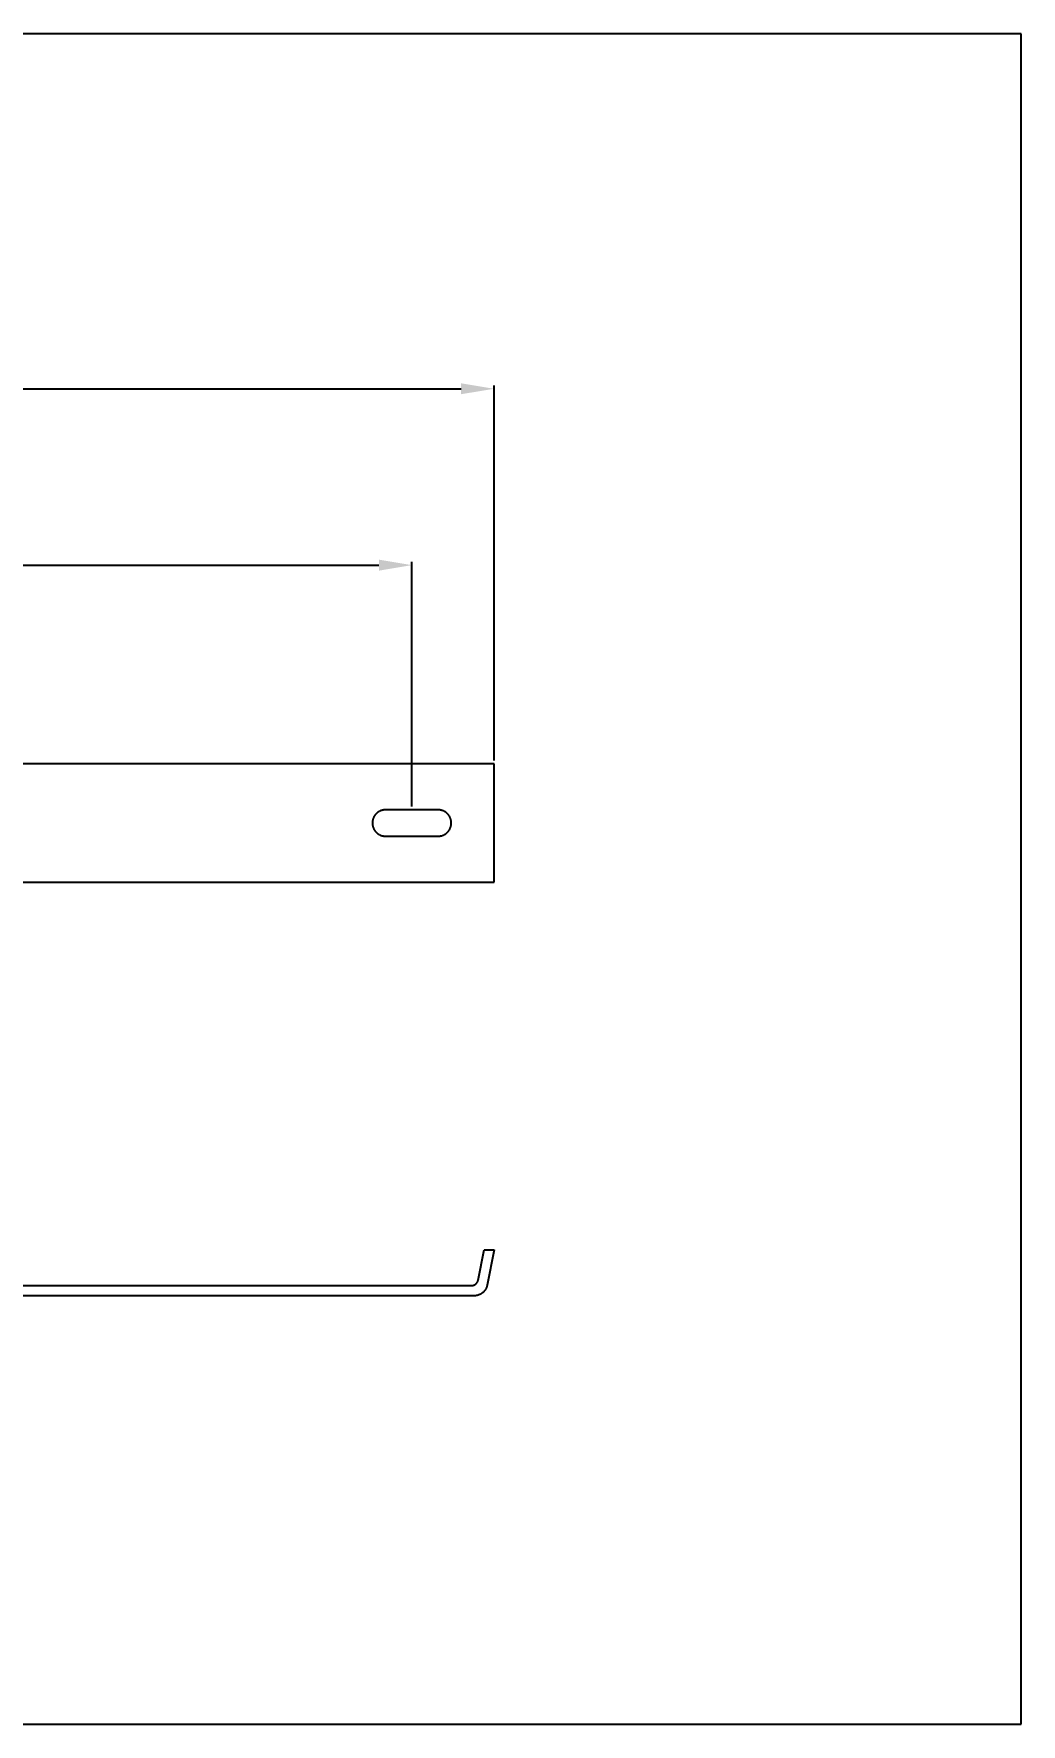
# Model space of a CAD drawing. Header units: millimetres. Extents: x 3033 to 5751, y 230 to 1450.
# Drawn here: x 4055.9 to 4206, y 976.2 to 1233.3 of the extents above; entities that cross this region are included whole.
import ezdxf

# ---------------------------------------------------------------- set-up
doc = ezdxf.new("R2010")
doc.units = ezdxf.units.MM
doc.header["$MEASUREMENT"] = 0
doc.layers.add('Default', color=7, linetype='Continuous')
doc.layers.add('Layer 02', color=70, linetype='Continuous')
doc.styles.add('Arial', font='arial.ttf')
doc.dimstyles.new('Dimension Style 01', dxfattribs={"dimtxt": 10, "dimasz": 5, "dimexe": 0.5, "dimexo": 0.5, "dimgap": 0.09, "dimtad": 1, "dimtoh": 1, "dimdec": 1, "dimzin": 1, "dimdsep": 46, "dimtxsty": 'Arial', "dimcen": 0.5, "dimadec": 1, "dimazin": 0, "dimtfac": 1, "dimtdec": 4, "dimtix": 1, "dimtmove": 0, "dimatfit": 3, "dimfxl": 1, "dimtolj": 1, "dimtzin": 1, "dimarcsym": 0})

# ---------------------------------------------------------------- blocks, each defined once
blk = doc.blocks.new('*D12')
at = {"layer": 'Default', "color": 0, "lineweight": -2, "transparency": 16777216}
for p, q in [((3910.83, 1122.77), (3910.83, 1179.8)), ((3915.83, 1179.3), (4120.83, 1179.3)), ((4125.83, 1122.77), (4125.83, 1179.8))]:
    blk.add_line(p, q, dxfattribs=at)
at = {"layer": 'Default', "color": 0, "transparency": 16777216}
for points in [[(3915.83, 1180.13), (3915.83, 1178.47), (3910.83, 1179.3)], [(4120.83, 1178.47), (4120.83, 1180.13), (4125.83, 1179.3)]]:
    blk.add_solid(points, dxfattribs=at)
at = {"layer": 'Defpoints', "color": 0, "transparency": 16777216}
for p in [(4125.83, 1179.3), (3910.83, 1122.27), (4125.83, 1122.27)]:
    blk.add_point(p, dxfattribs=at)
at = {"layer": 'Default', "color": 0, "transparency": 16777216, "insert": (4018.33, 1184.5), "char_height": 10, "attachment_point": 5, "style": 'Arial'}
blk.add_mtext('\\A1;215.0', dxfattribs=at)
blk = doc.blocks.new('*D13')
at = {"layer": 'Default', "color": 0, "lineweight": -2, "transparency": 16777216}
for p, q in [((3923.33, 1115.77), (3923.33, 1152.98)), ((3928.33, 1152.48), (4108.33, 1152.48)), ((4113.33, 1115.77), (4113.33, 1152.98))]:
    blk.add_line(p, q, dxfattribs=at)
at = {"layer": 'Default', "color": 0, "transparency": 16777216}
for points in [[(3928.33, 1153.31), (3928.33, 1151.64), (3923.33, 1152.48)], [(4108.33, 1151.64), (4108.33, 1153.31), (4113.33, 1152.48)]]:
    blk.add_solid(points, dxfattribs=at)
at = {"layer": 'Defpoints', "color": 0, "transparency": 16777216}
for p in [(4113.33, 1152.48), (3923.33, 1115.27), (4113.33, 1115.27)]:
    blk.add_point(p, dxfattribs=at)
at = {"layer": 'Default', "color": 0, "transparency": 16777216, "insert": (4018.33, 1157.67), "char_height": 10, "attachment_point": 5, "style": 'Arial'}
blk.add_mtext('\\A1;190.0', dxfattribs=at)

msp = doc.modelspace()

# ---------------------------------------------------------------- linework, layer by layer
at = {"layer": 'Default'}
for p, q in [((4205.98, 1233.28), (3839.57, 1233.28)), ((4205.98, 976.23), (4205.98, 1233.28)), ((3839.57, 976.23), (4205.98, 976.23))]:
    msp.add_line(p, q, dxfattribs=at)
at = {"layer": 'Layer 02'}
for p, q in [((4125.83, 1122.27), (3910.83, 1122.27)), ((4125.83, 1104.27), (4125.83, 1122.27)), ((4107.34, 1113.37), (4107.33, 1113.3)), ((4107.33, 1113.3), (4107.33, 1113.23)), ((4107.33, 1113.23), (4107.34, 1113.17)), ((4107.35, 1113.51), (4107.34, 1113.44)), ((4107.34, 1113.44), (4107.34, 1113.37)), ((4107.34, 1113.17), (4107.34, 1113.1)), ((4107.34, 1113.1), (4107.35, 1113.03)), ((4107.36, 1113.58), (4107.35, 1113.51)), ((4107.35, 1113.03), (4107.36, 1112.96)), ((4107.37, 1113.65), (4107.36, 1113.58)), ((4107.38, 1113.71), (4107.37, 1113.65)), ((4107.4, 1113.78), (4107.38, 1113.71)), ((4107.42, 1113.85), (4107.4, 1113.78)), ((4107.44, 1113.91), (4107.42, 1113.85)), ((4107.46, 1113.98), (4107.44, 1113.91)), ((4107.49, 1114.04), (4107.46, 1113.98)), ((4107.52, 1114.11), (4107.49, 1114.04)), ((4107.55, 1114.17), (4107.52, 1114.11)), ((4107.58, 1114.23), (4107.55, 1114.17)), ((4107.61, 1114.29), (4107.58, 1114.23)), ((4107.65, 1114.35), (4107.61, 1114.29)), ((4107.69, 1114.41), (4107.65, 1114.35)), ((4107.73, 1114.46), (4107.69, 1114.41)), ((4107.77, 1114.52), (4107.73, 1114.46)), ((4107.81, 1114.57), (4107.77, 1114.52)), ((4107.86, 1114.62), (4107.81, 1114.57)), ((4107.91, 1114.67), (4107.86, 1114.62)), ((4107.96, 1114.72), (4107.91, 1114.67)), ((4108.01, 1114.77), (4107.96, 1114.72)), ((4108.06, 1114.81), (4108.01, 1114.77)), ((4108.11, 1114.85), (4108.06, 1114.81)), ((4108.17, 1114.9), (4108.11, 1114.85)), ((4108.23, 1114.93), (4108.17, 1114.9)), ((4108.28, 1114.97), (4108.23, 1114.93)), ((4108.34, 1115.01), (4108.28, 1114.97)), ((4108.4, 1115.04), (4108.34, 1115.01)), ((4108.47, 1115.07), (4108.4, 1115.04)), ((4108.53, 1115.1), (4108.47, 1115.07)), ((4108.59, 1115.13), (4108.53, 1115.1)), ((4108.66, 1115.15), (4108.59, 1115.13)), ((4108.72, 1115.17), (4108.66, 1115.15)), ((4108.79, 1115.19), (4108.72, 1115.17)), ((4108.85, 1115.21), (4108.79, 1115.19)), ((4108.92, 1115.23), (4108.85, 1115.21)), ((4108.99, 1115.24), (4108.92, 1115.23)), ((4109.06, 1115.25), (4108.99, 1115.24)), ((4109.13, 1115.26), (4109.06, 1115.25)), ((4109.2, 1115.26), (4109.13, 1115.26)), ((4109.26, 1115.27), (4109.2, 1115.26)), ((4109.33, 1115.27), (4109.26, 1115.27)), ((4117.33, 1115.27), (4109.33, 1115.27)), ((4117.4, 1115.27), (4117.33, 1115.27)), ((4117.47, 1115.26), (4117.4, 1115.27)), ((4117.54, 1115.26), (4117.47, 1115.26)), ((4117.61, 1115.25), (4117.54, 1115.26)), ((4117.68, 1115.24), (4117.61, 1115.25)), ((4117.74, 1115.23), (4117.68, 1115.24)), ((4117.81, 1115.21), (4117.74, 1115.23)), ((4117.88, 1115.19), (4117.81, 1115.21)), ((4117.94, 1115.17), (4117.88, 1115.19)), ((4118.01, 1115.15), (4117.94, 1115.17)), ((4118.07, 1115.13), (4118.01, 1115.15)), ((4118.14, 1115.1), (4118.07, 1115.13)), ((4118.2, 1115.07), (4118.14, 1115.1)), ((4118.26, 1115.04), (4118.2, 1115.07)), ((4118.32, 1115.01), (4118.26, 1115.04)), ((4118.38, 1114.97), (4118.32, 1115.01)), ((4118.44, 1114.93), (4118.38, 1114.97)), ((4118.5, 1114.9), (4118.44, 1114.93)), ((4118.55, 1114.85), (4118.5, 1114.9)), ((4118.61, 1114.81), (4118.55, 1114.85)), ((4118.66, 1114.77), (4118.61, 1114.81)), ((4118.71, 1114.72), (4118.66, 1114.77)), ((4118.76, 1114.67), (4118.71, 1114.72)), ((4118.81, 1114.62), (4118.76, 1114.67)), ((4118.85, 1114.57), (4118.81, 1114.62)), ((4118.9, 1114.52), (4118.85, 1114.57)), ((4118.94, 1114.46), (4118.9, 1114.52)), ((4118.98, 1114.41), (4118.94, 1114.46)), ((4119.02, 1114.35), (4118.98, 1114.41)), ((4119.05, 1114.29), (4119.02, 1114.35)), ((4119.09, 1114.23), (4119.05, 1114.29)), ((4119.12, 1114.17), (4119.09, 1114.23)), ((4119.15, 1114.11), (4119.12, 1114.17)), ((4119.18, 1114.04), (4119.15, 1114.11)), ((4119.2, 1113.98), (4119.18, 1114.04)), ((4119.23, 1113.91), (4119.2, 1113.98)), ((4119.25, 1113.85), (4119.23, 1113.91)), ((4119.27, 1113.78), (4119.25, 1113.85)), ((4119.28, 1113.71), (4119.27, 1113.78)), ((4119.3, 1113.65), (4119.28, 1113.71)), ((4119.31, 1113.58), (4119.3, 1113.65)), ((4119.32, 1113.51), (4119.31, 1113.58)), ((4119.31, 1112.96), (4119.32, 1113.03)), ((4119.33, 1113.44), (4119.32, 1113.51)), ((4119.32, 1113.03), (4119.33, 1113.1)), ((4119.33, 1113.37), (4119.33, 1113.44)), ((4119.33, 1113.3), (4119.33, 1113.37)), ((4119.33, 1113.23), (4119.33, 1113.3)), ((4119.33, 1113.17), (4119.33, 1113.23)), ((4119.33, 1113.1), (4119.33, 1113.17)), ((4107.36, 1112.96), (4107.37, 1112.89)), ((4107.37, 1112.89), (4107.38, 1112.82)), ((4107.38, 1112.82), (4107.4, 1112.76)), ((4107.4, 1112.76), (4107.42, 1112.69)), ((4107.42, 1112.69), (4107.44, 1112.62)), ((4107.44, 1112.62), (4107.46, 1112.56)), ((4107.46, 1112.56), (4107.49, 1112.5)), ((4107.49, 1112.5), (4107.52, 1112.43)), ((4107.52, 1112.43), (4107.55, 1112.37)), ((4107.55, 1112.37), (4107.58, 1112.31)), ((4107.58, 1112.31), (4107.61, 1112.25)), ((4107.61, 1112.25), (4107.65, 1112.19)), ((4107.65, 1112.19), (4107.69, 1112.13)), ((4107.69, 1112.13), (4107.73, 1112.08)), ((4107.73, 1112.08), (4107.77, 1112.02)), ((4107.77, 1112.02), (4107.81, 1111.97)), ((4107.81, 1111.97), (4107.86, 1111.92)), ((4107.86, 1111.92), (4107.91, 1111.87)), ((4107.91, 1111.87), (4107.96, 1111.82)), ((4107.96, 1111.82), (4108.01, 1111.77)), ((4108.01, 1111.77), (4108.06, 1111.73)), ((4108.06, 1111.73), (4108.11, 1111.68)), ((4108.11, 1111.68), (4108.17, 1111.64)), ((4108.17, 1111.64), (4108.23, 1111.6)), ((4108.23, 1111.6), (4108.28, 1111.57)), ((4108.28, 1111.57), (4108.34, 1111.53)), ((4108.34, 1111.53), (4108.4, 1111.5)), ((4108.4, 1111.5), (4108.47, 1111.47)), ((4108.47, 1111.47), (4108.53, 1111.44)), ((4108.53, 1111.44), (4108.59, 1111.41)), ((4108.59, 1111.41), (4108.66, 1111.39)), ((4108.66, 1111.39), (4108.72, 1111.36)), ((4108.72, 1111.36), (4108.79, 1111.34)), ((4108.79, 1111.34), (4108.85, 1111.33)), ((4108.85, 1111.33), (4108.92, 1111.31)), ((4108.92, 1111.31), (4108.99, 1111.3)), ((4108.99, 1111.3), (4109.06, 1111.29)), ((4109.06, 1111.29), (4109.13, 1111.28)), ((4109.13, 1111.28), (4109.2, 1111.27)), ((4109.2, 1111.27), (4109.26, 1111.27)), ((4109.26, 1111.27), (4109.33, 1111.27)), ((4109.33, 1111.27), (4117.33, 1111.27)), ((4117.33, 1111.27), (4117.4, 1111.27)), ((4117.4, 1111.27), (4117.47, 1111.27)), ((4117.47, 1111.27), (4117.54, 1111.28)), ((4117.54, 1111.28), (4117.61, 1111.29)), ((4117.61, 1111.29), (4117.68, 1111.3)), ((4117.68, 1111.3), (4117.74, 1111.31)), ((4117.74, 1111.31), (4117.81, 1111.33)), ((4117.81, 1111.33), (4117.88, 1111.34)), ((4117.88, 1111.34), (4117.94, 1111.36)), ((4117.94, 1111.36), (4118.01, 1111.39)), ((4118.01, 1111.39), (4118.07, 1111.41)), ((4118.07, 1111.41), (4118.14, 1111.44)), ((4118.14, 1111.44), (4118.2, 1111.47)), ((4118.2, 1111.47), (4118.26, 1111.5)), ((4118.26, 1111.5), (4118.32, 1111.53)), ((4118.32, 1111.53), (4118.38, 1111.57)), ((4118.38, 1111.57), (4118.44, 1111.6)), ((4118.44, 1111.6), (4118.5, 1111.64)), ((4118.5, 1111.64), (4118.55, 1111.68)), ((4118.55, 1111.68), (4118.61, 1111.73)), ((4118.61, 1111.73), (4118.66, 1111.77)), ((4118.66, 1111.77), (4118.71, 1111.82)), ((4118.71, 1111.82), (4118.76, 1111.87)), ((4118.76, 1111.87), (4118.81, 1111.92)), ((4118.81, 1111.92), (4118.85, 1111.97)), ((4118.85, 1111.97), (4118.9, 1112.02)), ((4118.9, 1112.02), (4118.94, 1112.08)), ((4118.94, 1112.08), (4118.98, 1112.13)), ((4118.98, 1112.13), (4119.02, 1112.19)), ((4119.02, 1112.19), (4119.05, 1112.25)), ((4119.05, 1112.25), (4119.09, 1112.31)), ((4119.09, 1112.31), (4119.12, 1112.37)), ((4119.12, 1112.37), (4119.15, 1112.43)), ((4119.15, 1112.43), (4119.18, 1112.5)), ((4119.18, 1112.5), (4119.2, 1112.56)), ((4119.2, 1112.56), (4119.23, 1112.62)), ((4119.23, 1112.62), (4119.25, 1112.69)), ((4119.25, 1112.69), (4119.27, 1112.76)), ((4119.27, 1112.76), (4119.28, 1112.82)), ((4119.28, 1112.82), (4119.3, 1112.89)), ((4119.3, 1112.89), (4119.31, 1112.96)), ((3910.83, 1104.27), (4125.83, 1104.27)), ((4123.41, 1043.75), (4124.31, 1048.38)), ((4124.31, 1048.38), (4125.83, 1048.38)), ((4125.83, 1048.38), (4124.79, 1043)), ((4123.38, 1043.62), (4123.39, 1043.65)), ((4123.39, 1043.65), (4123.4, 1043.68)), ((4123.4, 1043.72), (4123.41, 1043.75)), ((4123.4, 1043.68), (4123.4, 1043.72)), ((4122.83, 1041.38), (3913.84, 1041.38)), ((3914.24, 1042.94), (4122.43, 1042.94)), ((4122.43, 1042.94), (4122.46, 1042.94)), ((4122.46, 1042.94), (4122.5, 1042.94)), ((4122.5, 1042.94), (4122.53, 1042.95)), ((4122.53, 1042.95), (4122.57, 1042.95)), ((4122.57, 1042.95), (4122.6, 1042.96)), ((4122.6, 1042.96), (4122.64, 1042.96)), ((4122.64, 1042.96), (4122.67, 1042.97)), ((4122.67, 1042.97), (4122.7, 1042.98)), ((4122.7, 1042.98), (4122.74, 1042.99)), ((4122.74, 1042.99), (4122.77, 1043)), ((4122.77, 1043), (4122.8, 1043.01)), ((4122.8, 1043.01), (4122.83, 1043.03)), ((4122.83, 1043.03), (4122.86, 1043.04)), ((4122.9, 1041.38), (4122.83, 1041.38)), ((4122.86, 1043.04), (4122.89, 1043.06)), ((4122.89, 1043.06), (4122.92, 1043.07)), ((4122.97, 1041.39), (4122.9, 1041.38)), ((4122.92, 1043.07), (4122.95, 1043.09)), ((4122.95, 1043.09), (4122.98, 1043.11)), ((4123.04, 1041.39), (4122.97, 1041.39)), ((4122.98, 1043.11), (4123.01, 1043.13)), ((4123.01, 1043.13), (4123.04, 1043.15)), ((4123.04, 1043.15), (4123.07, 1043.17)), ((4123.11, 1041.4), (4123.04, 1041.39)), ((4123.07, 1043.17), (4123.09, 1043.19)), ((4123.09, 1043.19), (4123.12, 1043.22)), ((4123.17, 1041.41), (4123.11, 1041.4)), ((4123.12, 1043.22), (4123.14, 1043.24)), ((4123.14, 1043.24), (4123.17, 1043.26)), ((4123.17, 1043.26), (4123.19, 1043.29)), ((4123.24, 1041.42), (4123.17, 1041.41)), ((4123.19, 1043.29), (4123.21, 1043.32)), ((4123.21, 1043.32), (4123.23, 1043.34)), ((4123.23, 1043.34), (4123.25, 1043.37)), ((4123.31, 1041.44), (4123.24, 1041.42)), ((4123.25, 1043.37), (4123.27, 1043.4)), ((4123.27, 1043.4), (4123.29, 1043.43)), ((4123.29, 1043.43), (4123.31, 1043.46)), ((4123.31, 1043.46), (4123.32, 1043.49)), ((4123.38, 1041.46), (4123.31, 1041.44)), ((4123.32, 1043.49), (4123.34, 1043.52)), ((4123.34, 1043.52), (4123.35, 1043.55)), ((4123.35, 1043.55), (4123.36, 1043.59)), ((4123.36, 1043.59), (4123.38, 1043.62)), ((4123.44, 1041.48), (4123.38, 1041.46)), ((4123.51, 1041.5), (4123.44, 1041.48)), ((4123.57, 1041.52), (4123.51, 1041.5)), ((4123.64, 1041.55), (4123.57, 1041.52)), ((4123.7, 1041.58), (4123.64, 1041.55)), ((4123.76, 1041.61), (4123.7, 1041.58)), ((4123.82, 1041.64), (4123.76, 1041.61)), ((4123.88, 1041.68), (4123.82, 1041.64)), ((4123.94, 1041.72), (4123.88, 1041.68)), ((4123.99, 1041.75), (4123.94, 1041.72)), ((4124.05, 1041.8), (4123.99, 1041.75)), ((4124.1, 1041.84), (4124.05, 1041.8)), ((4124.16, 1041.88), (4124.1, 1041.84)), ((4124.21, 1041.93), (4124.16, 1041.88)), ((4124.26, 1041.98), (4124.21, 1041.93)), ((4124.3, 1042.03), (4124.26, 1041.98)), ((4124.35, 1042.08), (4124.3, 1042.03)), ((4124.39, 1042.13), (4124.35, 1042.08)), ((4124.44, 1042.19), (4124.39, 1042.13)), ((4124.48, 1042.24), (4124.44, 1042.19)), ((4124.51, 1042.3), (4124.48, 1042.24)), ((4124.55, 1042.36), (4124.51, 1042.3)), ((4124.59, 1042.42), (4124.55, 1042.36)), ((4124.62, 1042.48), (4124.59, 1042.42)), ((4124.65, 1042.54), (4124.62, 1042.48)), ((4124.68, 1042.61), (4124.65, 1042.54)), ((4124.7, 1042.67), (4124.68, 1042.61)), ((4124.72, 1042.74), (4124.7, 1042.67)), ((4124.75, 1042.8), (4124.72, 1042.74)), ((4124.76, 1042.87), (4124.75, 1042.8)), ((4124.78, 1042.93), (4124.76, 1042.87)), ((4124.79, 1043), (4124.78, 1042.93))]:
    msp.add_line(p, q, dxfattribs=at)

# ---------------------------------------------------------------- dimensions: what is measured, and where the dimension line sits
at = {"layer": 'Default'}
for base, p1, p2, picture, middle in [((4125.83, 1179.3), (3910.83, 1122.27), (4125.83, 1122.27), '*D12', (4018.33, 1184.5)), ((4113.33, 1152.48), (3923.33, 1115.27), (4113.33, 1115.27), '*D13', (4018.33, 1157.67))]:
    dim = msp.add_linear_dim(base=base, p1=p1, p2=p2, dimstyle='Dimension Style 01', override={"dimtmove": 1}, dxfattribs=at)
    dim.commit()
    dim.dimension.update_dxf_attribs({"geometry": picture, "text_midpoint": middle})

doc.saveas('drawing.dxf')
